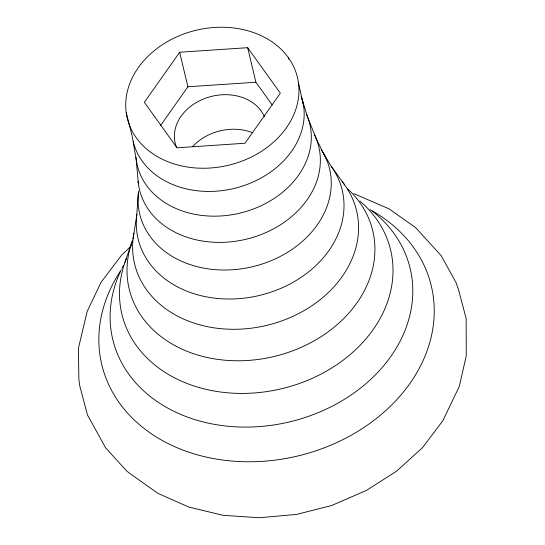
<?xml version="1.0" encoding="UTF-8"?>
<svg xmlns="http://www.w3.org/2000/svg" width="545" height="545" viewBox="0 0 545 545"><rect width="100%" height="100%" fill="white"/><g stroke="black" fill="none" stroke-linecap="round" stroke-linejoin="round"><path stroke-width="0.82" d="M138.41 192.712L136.686 215.902L133.041 238.88M124.996 262.227L131.985 241.871M179.673 52.238L144.343 102.296L177.002 147.797L245.005 143.246L280.334 93.195L247.668 47.688L179.673 52.238L187.902 86.778L160.421 125.711M131.345 245.89L121.494 255.251L101.077 282.276L87.145 311.488L78.46 348.091L78.841 378.782L79.665 385.479L87.479 415.004L105.573 447.752L126.856 471.173L131.611 474.709L157.961 493.368L188.849 507.075L223.082 515.311L259.345 517.75L296.793 514.378L331.653 505.501L366.301 490.5L396.78 471.057L422.607 447.527L442.799 420.801L459.272 386.487L466.261 355.865L466.159 318.532L458.345 289.007L456.07 282.678L441.191 255.68L415.767 227.769L389.116 208.898L353.923 193.652M187.902 86.778L255.898 82.234L272.228 104.981M321.08 149.425L331.251 166.334L344.692 184.959M326.809 160.08L316.154 138.539L307.285 116.255L301.181 96.417M126.222 112.658L132.19 136.087A87.125 69.12 -13.4 0 0 231.972 188.924A87.125 69.12 -13.4 0 0 302.128 98.911M247.668 47.688L255.898 82.234M288.312 57.593L288.68 59.228M298.449 82.826A87.493 69.413 -13.4 0 1 177.384 164.876A87.493 69.413 -13.4 0 1 161.177 45.528A87.493 69.413 -13.4 0 1 298.449 82.826L303.681 106.384M133.157 141.755L136.243 159.828L138.382 183.828M306.651 114.757A88.685 70.359 -13.4 0 1 241.026 212.863A88.685 70.359 -13.4 0 1 135.971 157.41M314.54 134.881A92.173 73.125 -13.4 0 1 248.697 238.587A92.173 73.125 -13.4 0 1 138.096 181.315M323.328 152.804A97.589 77.424 -13.4 0 1 249.051 267.493A97.589 77.424 -13.4 0 1 138.6 191.097M331.251 166.334A104.913 83.235 -13.4 0 1 260.442 295.199A104.913 83.235 -13.4 0 1 136.884 214.246M342.178 181.648A114.13 90.545 -13.4 0 1 267.759 325.12A114.13 90.545 -13.4 0 1 133.886 233.144M347.908 189.088A125.214 99.34 -13.4 0 1 273.937 356.532A125.214 99.34 -13.4 0 1 132.544 240.325M359.857 201.003A138.137 109.593 -13.4 0 1 282.882 388.415A138.137 109.593 -13.4 0 1 126.413 258.412M372.412 211.133A152.879 121.29 -13.4 0 1 379.402 370.627A152.879 121.29 -13.4 0 1 184.741 416.06A152.879 121.29 -13.4 0 1 121.228 269.761M121.964 268.263A152.879 121.29 -13.4 0 1 123.497 265.279M370.198 209.723A169.4 134.39 -13.4 0 1 403.661 391.739A169.4 134.39 -13.4 0 1 177.357 447.84A169.4 134.39 -13.4 0 1 120.009 271.737M176.498 147.259A46.666 37.019 -13.4 0 1 206.235 97.957A46.666 37.019 -13.4 0 1 264.325 116.569M192.794 146.469A46.666 37.019 -13.4 0 1 252.533 132.721"/></g></svg>
